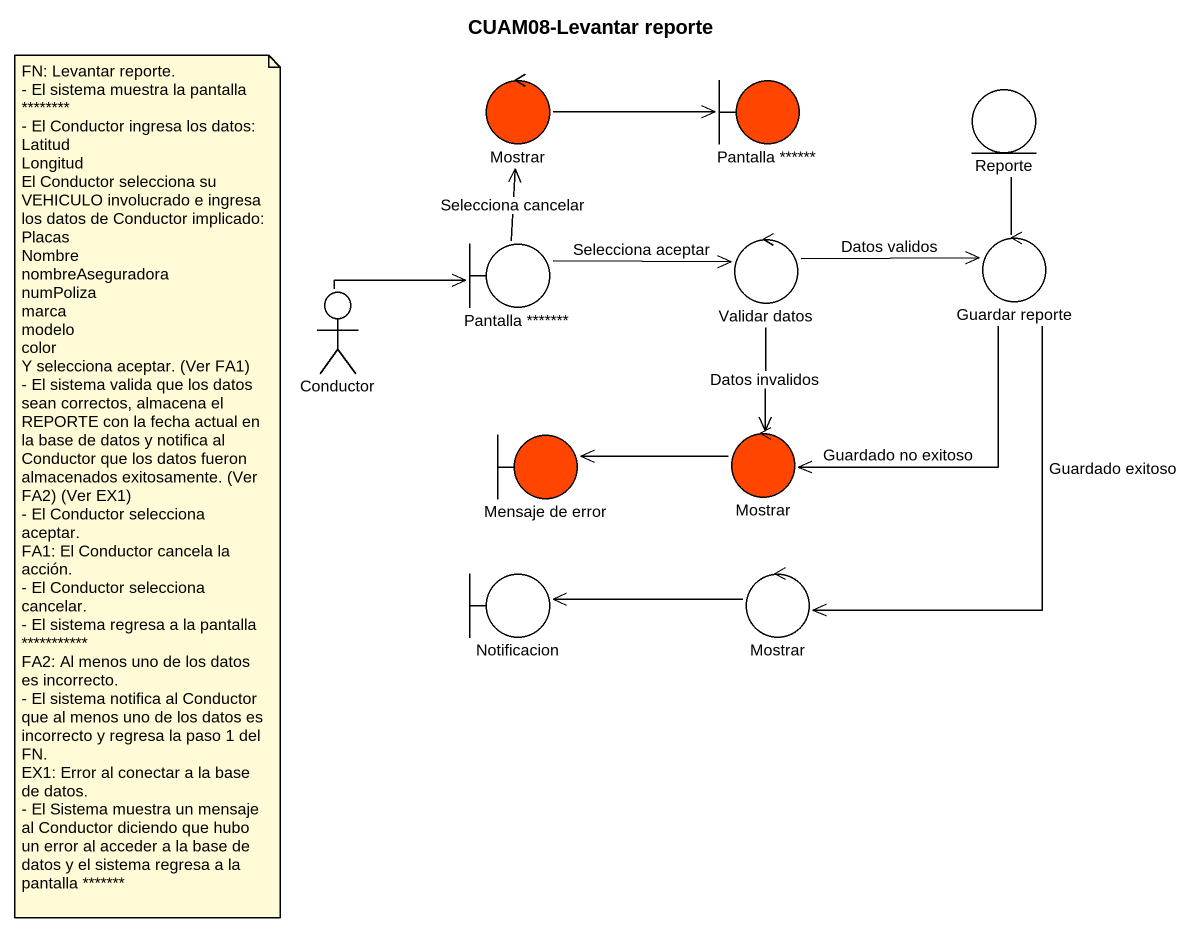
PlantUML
@startuml
title CUAM08-Levantar reporte
control Mostrar #FF4500
boundary "Pantalla ~**~**~**" as Pantalla #FF4500
entity Reporte
boundary "Pantalla ~**~**~***" as Pantalla_2
control "Validar datos" as Validar_datos
control "Guardar reporte" as Guardar_reporte
actor Conductor
boundary "Mensaje de error" as Mensaje_de_error #FF4500
control "Mostrar" as Mostrar_2 #FF4500
boundary Notificacion
control "Mostrar" as Mostrar_3
Mostrar -right-> Pantalla
Pantalla_2 -up-> Mostrar : Selecciona cancelar
Pantalla_2 -right-> Validar_datos : Selecciona aceptar
Validar_datos -right-> Guardar_reporte : Datos validos
Validar_datos --> Mostrar_2 : Datos invalidos
Guardar_reporte -up- Reporte
Guardar_reporte --> Mostrar_2 : Guardado no exitoso
Guardar_reporte --> Mostrar_3 : Guardado exitoso
Conductor -right-> Pantalla_2
Mostrar_2 -left-> Mensaje_de_error
Mostrar_3 -left-> Notificacion
note as N1
  FN: Levantar reporte.
  - El sistema muestra la pantalla ~**~**~**~**
  - El Conductor ingresa los datos:
  Latitud
  Longitud
  El Conductor selecciona su VEHICULO involucrado e ingresa los datos de Conductor implicado:
  Placas
  Nombre
  nombreAseguradora
  numPoliza
  marca
  modelo
  color
  Y selecciona aceptar. (Ver FA1)
  - El sistema valida que los datos sean correctos, almacena el REPORTE con la fecha actual en la base de datos y notifica al Conductor que los datos fueron almacenados exitosamente. (Ver FA2) (Ver EX1)
  - El Conductor selecciona aceptar.
  FA1: El Conductor cancela la acción.
  - El Conductor selecciona cancelar.
  - El sistema regresa a la pantalla ~**~**~**~**~***
  FA2: Al menos uno de los datos es incorrecto.
  - El sistema notifica al Conductor que al menos uno de los datos es incorrecto y regresa la paso 1 del FN.
  EX1: Error al conectar a la base de datos.
  - El Sistema muestra un mensaje al Conductor diciendo que hubo un error al acceder a la base de datos y el sistema regresa a la pantalla ~**~**~***
end note
@enduml
